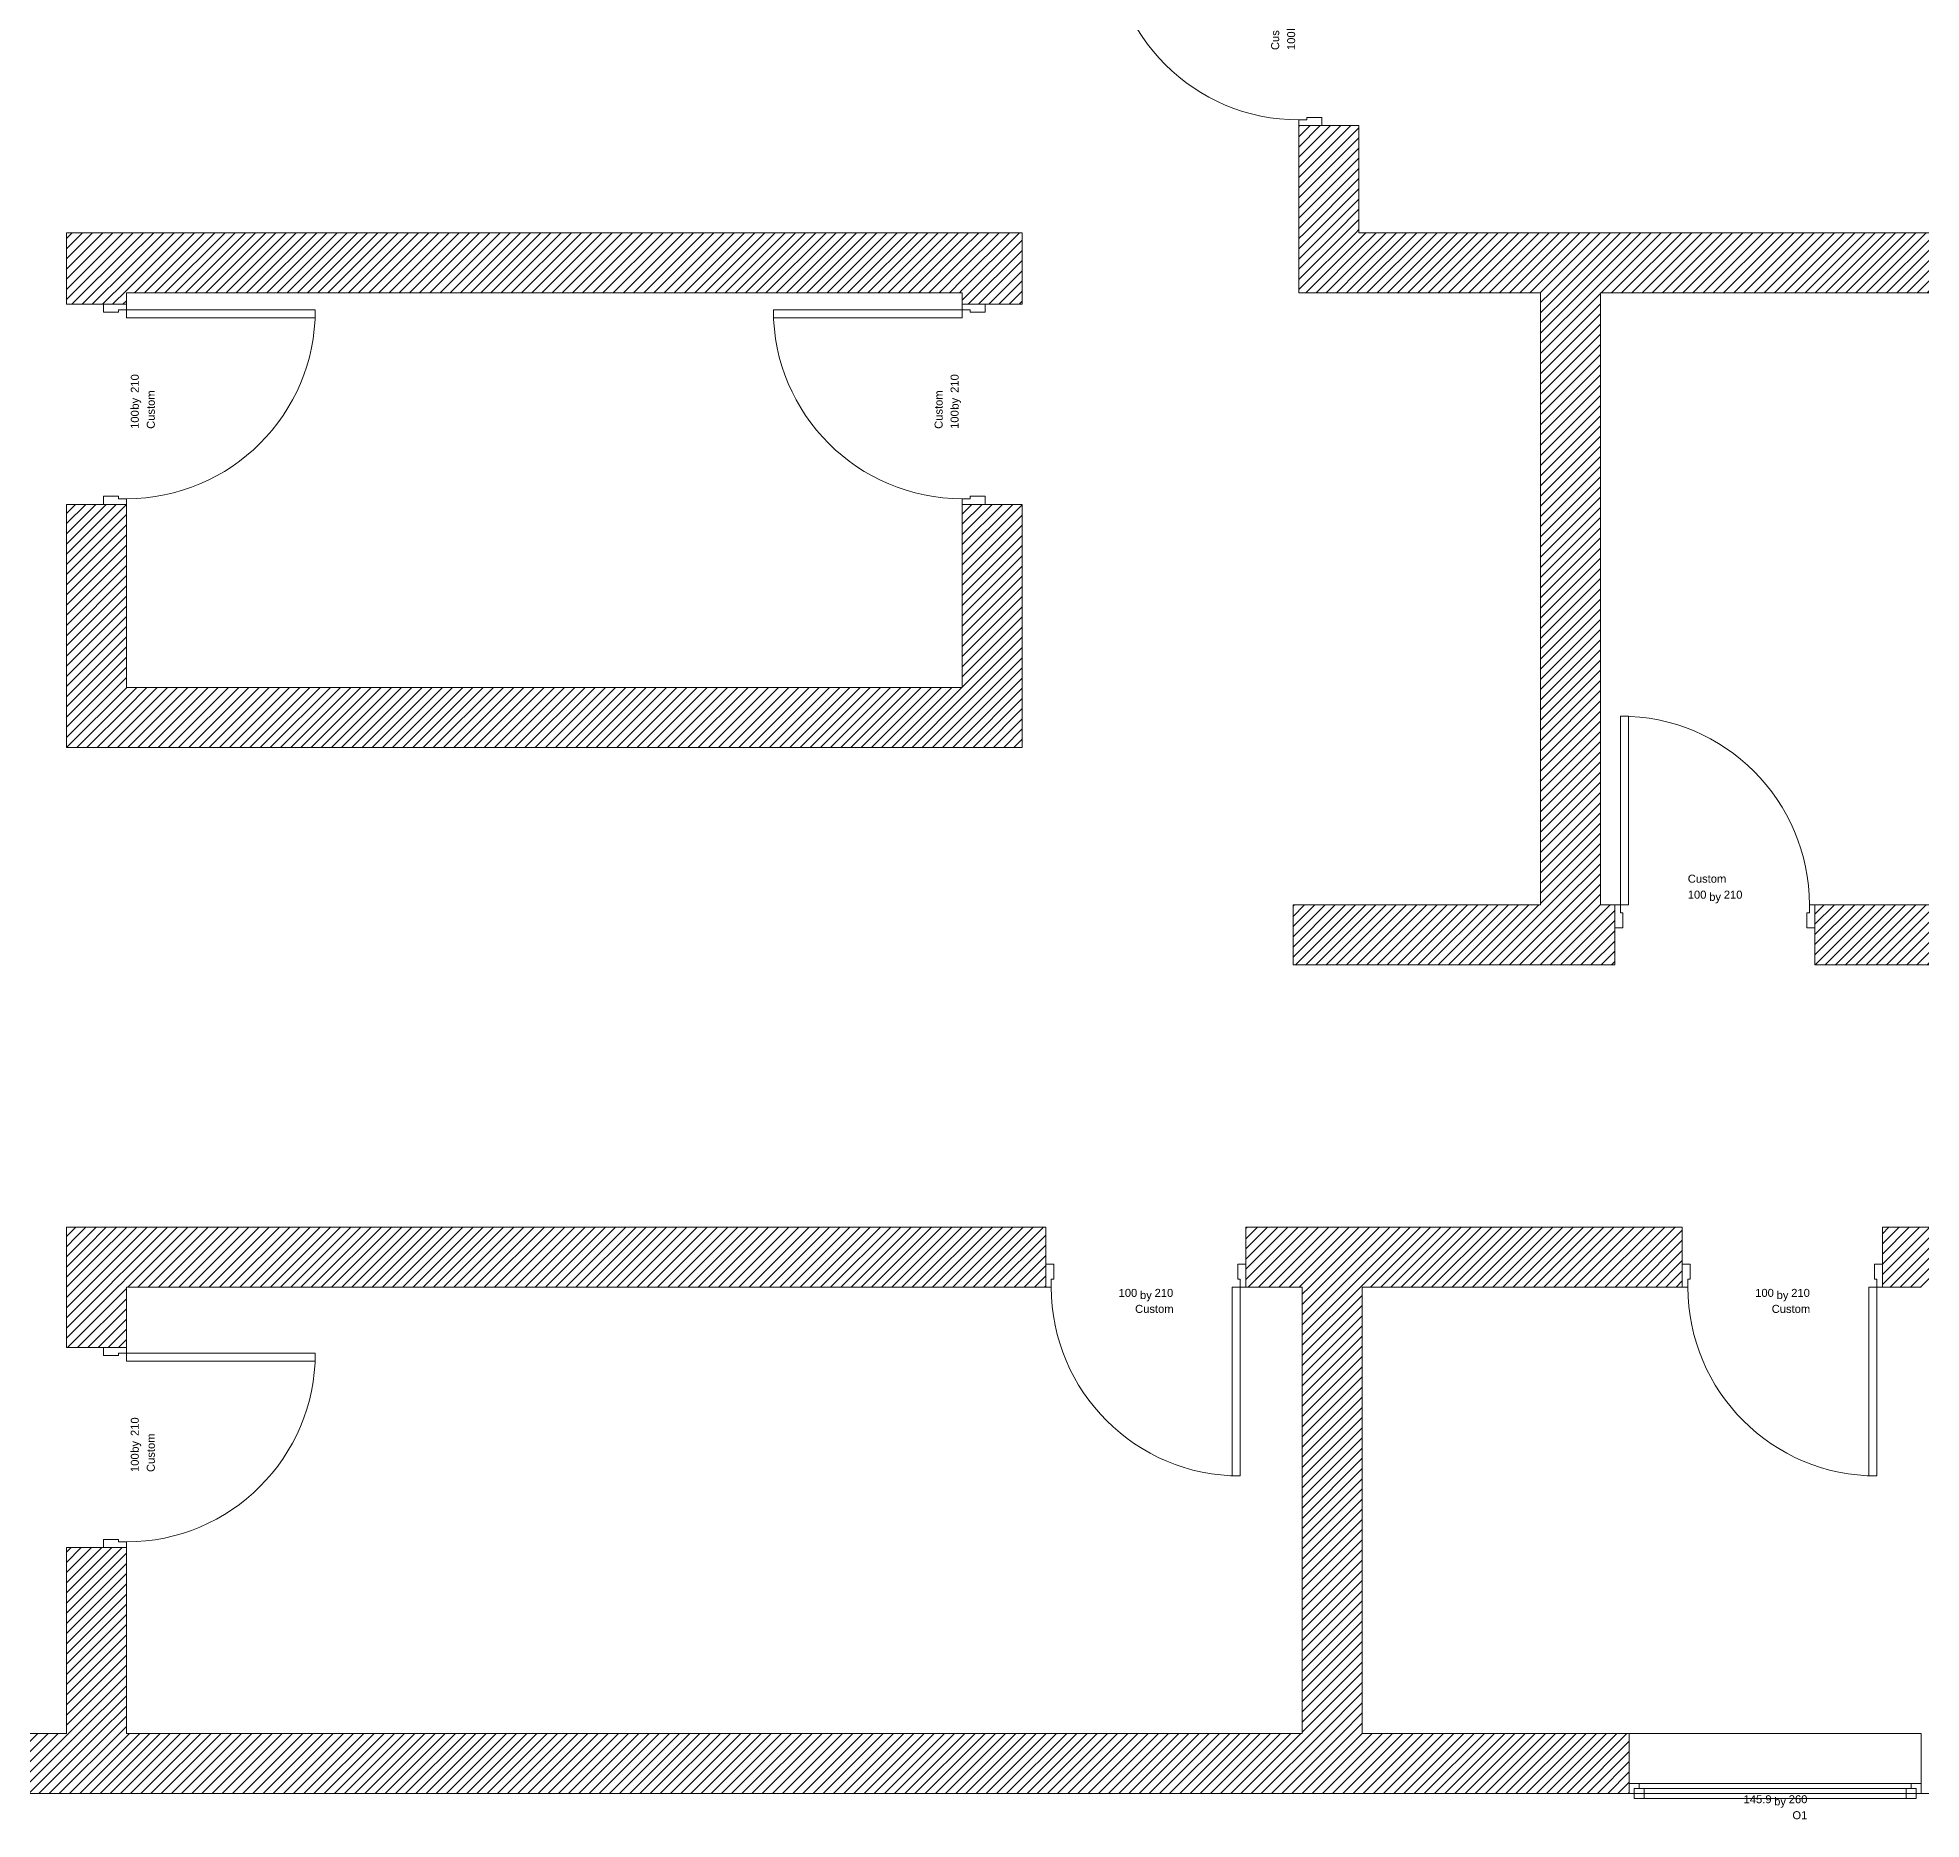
# Model space of a CAD drawing. Header units: millimetres. Extents: x -22335 to 45019, y -6963 to 26064.
# Drawn here: x 28849 to 38263, y -6963 to 1944 of the extents above; entities that cross this region are included whole.
import ezdxf
from ezdxf.enums import TextEntityAlignment as Align

# ---------------------------------------------------------------- set-up
doc = ezdxf.new("R2010")
doc.units = ezdxf.units.MM
doc.header["$MEASUREMENT"] = 0
for name, color, linetype in [('A_KONS_plosce', 7, 'Continuous'), ('A_KONS_zid zunanji', 7, 'Continuous'), ('Archicad Door Markers', 7, 'Continuous'), ('Archicad Doors', 7, 'Continuous'), ('Archicad Window Markers', 7, 'Continuous'), ('Archicad Windows', 7, 'Continuous')]:
    doc.layers.add(name, color=color, linetype=linetype)
for name, color, linetype, lineweight, true_color in [('A_KONS_plosce_Pen_No__89', 7, 'Continuous', 0, 0x71cebe), ('Archicad Doors_Pen_No__23', 7, 'Continuous', 20, 0xff6600), ('Archicad Doors_Pen_No__3', 7, 'Continuous', 13, 0xff6600), ('Archicad Windows_Pen_No__23', 7, 'Continuous', 20, 0xff6600), ('Archicad Windows_Pen_No__3', 7, 'Continuous', 13, 0xff6600)]:
    doc.layers.add(name, color=color, linetype=linetype, lineweight=lineweight, true_color=true_color)
for name, color, linetype, lineweight in [('A_KONS_zid zunanji_Pen_No__27', 7, 'Continuous', 20), ('Archicad Door Markers_Pen_No__7', 7, 'Continuous', 13), ('Archicad Doors_Pen_No__27', 7, 'Continuous', 20), ('Archicad Window Markers_Pen_No__7', 7, 'Continuous', 13), ('Archicad Windows_Pen_No__27', 7, 'Continuous', 20)]:
    doc.layers.add(name, color=color, linetype=linetype, lineweight=lineweight)
doc.styles.add('GENERATED_STYLE_1', font='arial.ttf')
pattern_1 = [(45, (0, 0), (-25.455843, 25.455843), [])]

# ---------------------------------------------------------------- blocks, each defined once
blk = doc.blocks.new('Slab_1', base_point=(-22196, -4111.9))
at = {"layer": 'A_KONS_plosce_Pen_No__89', "color": 123, "linetype": 'Continuous', "lineweight": 0, "true_color": 0x71cebe, "flags": 128}
blk.add_lwpolyline([(-22196, -4111.9), (-12447.1, -4111.9), (-12447.1, -183.9), (-3773.2, -183.9), (-3773.2, -4111.9), (6716, -4111.9), (6716, -1725.3), (9171.5, -1725.3), (9171.5, -6834), (44876.8, -6834), (44876.8, 969), (43547, 969), (43547, 11646.7), (44576.8, 11646.7), (44576.8, 25911.9), (-22196, 25911.9)], close=True, dxfattribs=at)
blk = doc.blocks.new('Window 27_8')
at = {"layer": 'Archicad Windows_Pen_No__23', "color": 30, "linetype": 'Continuous', "lineweight": 20, "true_color": 0xff6600}
for p, q in [((-729.7, 0), (-704.7, 0)), ((-704.7, 25), (-654.7, 25)), ((-704.7, -25), (-704.7, 25)), ((-704.7, 0), (-704.7, -25)), ((-654.7, 25), (-654.7, -25)), ((-654.7, 25), (654.7, 25)), ((-654.7, 0), (654.7, 0)), ((654.7, -25), (654.7, 25)), ((654.7, 25), (704.7, 25)), ((704.7, 25), (704.7, -25)), ((704.7, -25), (704.7, 0)), ((704.7, 0), (729.7, 0)), ((-679.7, -50), (-729.7, -50)), ((-704.7, -25), (-679.7, -25)), ((-654.7, -25), (-704.7, -25)), ((-679.7, -25), (-679.7, -50)), ((654.7, -25), (-654.7, -25)), ((704.7, -25), (654.7, -25)), ((679.7, -50), (679.7, -25)), ((679.7, -25), (704.7, -25)), ((729.7, -50), (679.7, -50))]:
    blk.add_line(p, q, dxfattribs=at)
at = {"layer": 'Archicad Windows_Pen_No__27', "color": 7, "linetype": 'Continuous', "lineweight": 20}
for p, q in [((-729.7, 0), (-729.7, -50)), ((-729.7, 0), (-729.7, -50)), ((729.7, 0), (729.7, -50)), ((729.7, 0), (729.7, -50)), ((-729.7, -50), (-729.7, -300)), ((729.7, -50), (729.7, -300))]:
    blk.add_line(p, q, dxfattribs=at)
at = {"layer": 'Archicad Windows_Pen_No__3', "color": 30, "linetype": 'Continuous', "lineweight": 13, "true_color": 0xff6600}
for p, q in [((-729.7, 0), (729.7, 0)), ((-654.7, 25), (654.7, 25)), ((679.7, -50), (-679.7, -50)), ((-729.7, -300), (729.7, -300))]:
    blk.add_line(p, q, dxfattribs=at)
blk = doc.blocks.new('Basic Window-Door-Skylight Marker')
at = {"layer": 'Archicad Window Markers_Pen_No__7', "color": 7, "lineweight": 13, "style": 'GENERATED_STYLE_1'}
for tag, p in [('AC_WIDO_ID', (-158.6, 99.3)), ('AC_WIDO_A_SIZE', (-158.6, 19.3)), ('GS_Separator', (-21.3, 8.5)), ('AC_WIDO_B_SIZE', (67.1, 19.3))]:
    blk.add_attdef(tag, text='', height=40, dxfattribs=at).set_placement(p, align=Align.BOTTOM_LEFT)
blk = doc.blocks.new('Wall_24', base_point=(44876.8, -6834))
at = {"layer": 'A_KONS_zid zunanji', "linetype": 'Continuous', "lineweight": 0, "true_color": 0x000000}
h = blk.add_hatch(dxfattribs=at)
h.set_pattern_fill('Navadna_NF_Opeka', color=18, style=0, pattern_type=2)
h.set_pattern_definition(pattern_1)
h.paths.add_polyline_path([(26104.3, -6534), (26104.3, -6834), (36803.7, -6834), (36803.7, -6534)])
at = {"layer": 'A_KONS_zid zunanji_Pen_No__27', "color": 7, "linetype": 'Continuous', "lineweight": 20}
for p, q in [((36803.7, -6784), (36803.7, -6534)), ((36803.7, -6834), (36803.7, -6784))]:
    blk.add_line(p, q, dxfattribs=at)
at = {"layer": 'A_KONS_zid zunanji_Pen_No__27', "color": 7, "linetype": 'Continuous', "lineweight": 20, "flags": 128}
for points in [[(28992.3, -6534), (26104.3, -6534)], [(35169.1, -6534), (29292.3, -6534)], [(36803.7, -6534), (35469.1, -6534)], [(26104.3, -6834), (36803.7, -6834)]]:
    blk.add_lwpolyline(points, dxfattribs=at)
at = {"layer": 'Archicad Window Markers', "color": 161, "lineweight": 13, "true_color": 0x40a5ff}
ref = blk.add_blockref('Basic Window-Door-Skylight Marker', (37533.4, -6834), dxfattribs=dict(at, rotation=180))
ref.add_attrib('GS_Separator', ' by ', dxfattribs={"layer": 'Archicad Window Markers_Pen_No__7', "color": 7, "lineweight": 13, "height": 40, "rotation": 360, "style": 'GENERATED_STYLE_1'}).set_placement((37512.1, -6905.5), align=Align.BOTTOM_LEFT)
ref.add_attrib('AC_WIDO_ID', 'O1', dxfattribs={"layer": 'Archicad Window Markers_Pen_No__7', "color": 7, "lineweight": 13, "height": 40, "rotation": 360, "style": 'GENERATED_STYLE_1'}).set_placement((37618.8, -6974.7), align=Align.BOTTOM_LEFT)
ref.add_attrib('AC_WIDO_A_SIZE', '145.9', dxfattribs={"layer": 'Archicad Window Markers_Pen_No__7', "color": 7, "lineweight": 13, "height": 40, "rotation": 360, "style": 'GENERATED_STYLE_1'}).set_placement((37374.8, -6894.7), align=Align.BOTTOM_LEFT)
ref.add_attrib('AC_WIDO_B_SIZE', '260', dxfattribs={"layer": 'Archicad Window Markers_Pen_No__7', "color": 7, "lineweight": 13, "height": 40, "rotation": 360, "style": 'GENERATED_STYLE_1'}).set_placement((37600.5, -6894.7), align=Align.BOTTOM_LEFT)
at = {"layer": 'Archicad Windows', "color": 21, "linetype": 'Continuous', "lineweight": 0, "true_color": 0xff9955, "zscale": 1000, "rotation": 180}
blk.add_blockref('Window 27_8', (37533.4, -6834), dxfattribs=at)
blk = doc.blocks.new('Door 27_2')
at = {"layer": 'Archicad Doors_Pen_No__23', "color": 30, "linetype": 'Continuous', "lineweight": 20, "true_color": 0xff6600}
for p, q in [((-472, 0), (-500, 0)), ((-500, 0), (-500, -115)), ((-472, -40), (-472, 0)), ((500, 0), (472, 0)), ((472, 0), (472, -40)), ((500, -115), (500, 0)), ((-460, -40), (-472, -40)), ((-460, -115), (-460, -40)), ((472, -40), (460, -40)), ((460, -40), (460, -115)), ((-500, -115), (-460, -115)), ((460, -115), (500, -115))]:
    blk.add_line(p, q, dxfattribs=at)
at = {"layer": 'Archicad Doors_Pen_No__27', "color": 7, "linetype": 'Continuous', "lineweight": 20}
for p, q in [((-500, 0), (-500, -115)), ((-500, 0), (-500, -115)), ((500, 0), (500, -115)), ((500, 0), (500, -115)), ((-500, -115), (-500, -300)), ((500, -115), (500, -300))]:
    blk.add_line(p, q, dxfattribs=at)
at = {"layer": 'Archicad Doors_Pen_No__3', "color": 30, "linetype": 'Continuous', "lineweight": 13, "true_color": 0xff6600}
for p, q in [((432, 0), (432, 944)), ((432, 944), (472, 944)), ((472, 944), (472, 0)), ((472, 0), (432, 0))]:
    blk.add_line(p, q, dxfattribs=at)
blk.add_arc((472, 0), 944, 90, 180, dxfattribs=at)
blk = doc.blocks.new('Wall_53', base_point=(35151.9, 669))
at = {"layer": 'A_KONS_zid zunanji', "linetype": 'Continuous', "lineweight": 0, "true_color": 0x000000}
h = blk.add_hatch(dxfattribs=at)
h.set_pattern_fill('Navadna_NF_Opeka', color=18, style=0, pattern_type=2)
h.set_pattern_definition(pattern_1)
h.paths.add_polyline_path([(35451.9, 9277.1), (35151.9, 9277.1), (35151.9, 9153.1), (35451.9, 9153.1)])
h = blk.add_hatch(dxfattribs=at)
h.set_pattern_fill('Navadna_NF_Opeka', color=18, style=0, pattern_type=2)
h.set_pattern_definition(pattern_1)
h.paths.add_polyline_path([(35151.9, 2504.9), (35451.9, 2504.9), (35451.9, 8153.1), (35151.9, 8153.1)])
h = blk.add_hatch(dxfattribs=at)
h.set_pattern_fill('Navadna_NF_Opeka', color=18, style=0, pattern_type=2)
h.set_pattern_definition(pattern_1)
h.paths.add_polyline_path([(35151.9, 1504.9), (35151.9, 969), (35451.9, 969), (35451.9, 1504.9)])
h = blk.add_hatch(dxfattribs=at)
h.set_pattern_fill('Navadna_NF_Opeka', color=18, style=0, pattern_type=2)
h.set_pattern_definition(pattern_1)
h.paths.add_polyline_path([(35451.9, 969), (35151.9, 669), (35451.9, 669)])
h = blk.add_hatch(dxfattribs=at)
h.set_pattern_fill('Navadna_NF_Opeka', color=18, style=0, pattern_type=2)
h.set_pattern_definition(pattern_1)
h.paths.add_polyline_path([(35151.9, 969), (35151.9, 669), (35451.9, 969)])
at = {"layer": 'A_KONS_zid zunanji_Pen_No__27', "color": 7, "linetype": 'Continuous', "lineweight": 20}
for p, q in [((35151.9, 9153.1), (35266.9, 9153.1)), ((35266.9, 9153.1), (35451.9, 9153.1)), ((35151.9, 8153.1), (35266.9, 8153.1)), ((35266.9, 8153.1), (35451.9, 8153.1)), ((35151.9, 2504.9), (35266.9, 2504.9)), ((35266.9, 2504.9), (35451.9, 2504.9)), ((35151.9, 1504.9), (35266.9, 1504.9)), ((35266.9, 1504.9), (35451.9, 1504.9))]:
    blk.add_line(p, q, dxfattribs=at)
at = {"layer": 'A_KONS_zid zunanji_Pen_No__27', "color": 7, "linetype": 'Continuous', "lineweight": 20, "flags": 128}
for points in [[(35151.9, 9277.1), (35151.9, 9153.1)], [(35451.9, 9153.1), (35451.9, 9277.1)], [(35151.9, 8153.1), (35151.9, 2504.9)], [(35451.9, 6371.9), (35451.9, 8153.1)], [(35451.9, 2504.9), (35451.9, 6071.9)], [(35151.9, 1504.9), (35151.9, 669)], [(35451.9, 969), (35451.9, 1504.9)], [(35151.9, 669), (35451.9, 669)]]:
    blk.add_lwpolyline(points, dxfattribs=at)
at = {"layer": 'Archicad Door Markers', "color": 161, "lineweight": 13, "true_color": 0x40a5ff}
ref = blk.add_blockref('Basic Window-Door-Skylight Marker', (35151.9, 8653.1), dxfattribs=dict(at, rotation=90))
ref.add_attrib('AC_MarkerText_1', 'Custom', dxfattribs={"layer": 'Archicad Door Markers_Pen_No__7', "color": 7, "lineweight": 13, "height": 40, "rotation": 90, "style": 'GENERATED_STYLE_1'}).set_placement((35065.6, 8530.4), align=Align.BOTTOM_LEFT)
ref.add_attrib('GS_Separator', ' by ', dxfattribs={"layer": 'Archicad Door Markers_Pen_No__7', "color": 7, "lineweight": 13, "height": 40, "rotation": 90, "style": 'GENERATED_STYLE_1'}).set_placement((35145.6, 8611.1), align=Align.BOTTOM_LEFT)
ref.add_attrib('AC_WIDO_A_SIZE', '100', dxfattribs={"layer": 'Archicad Door Markers_Pen_No__7', "color": 7, "lineweight": 13, "height": 40, "rotation": 90, "style": 'GENERATED_STYLE_1'}).set_placement((35145.6, 8530.4), align=Align.BOTTOM_LEFT)
ref.add_attrib('AC_WIDO_B_SIZE', '210', dxfattribs={"layer": 'Archicad Door Markers_Pen_No__7', "color": 7, "lineweight": 13, "height": 40, "rotation": 90, "style": 'GENERATED_STYLE_1'}).set_placement((35145.6, 8710.4), align=Align.BOTTOM_LEFT)
ref = blk.add_blockref('Basic Window-Door-Skylight Marker', (35151.9, 2004.9), dxfattribs=dict(at, rotation=90))
ref.add_attrib('AC_MarkerText_1', 'Custom', dxfattribs={"layer": 'Archicad Door Markers_Pen_No__7', "color": 7, "lineweight": 13, "height": 40, "rotation": 90, "style": 'GENERATED_STYLE_1'}).set_placement((35065.6, 1882.2), align=Align.BOTTOM_LEFT)
ref.add_attrib('GS_Separator', ' by ', dxfattribs={"layer": 'Archicad Door Markers_Pen_No__7', "color": 7, "lineweight": 13, "height": 40, "rotation": 90, "style": 'GENERATED_STYLE_1'}).set_placement((35145.6, 1962.9), align=Align.BOTTOM_LEFT)
ref.add_attrib('AC_WIDO_A_SIZE', '100', dxfattribs={"layer": 'Archicad Door Markers_Pen_No__7', "color": 7, "lineweight": 13, "height": 40, "rotation": 90, "style": 'GENERATED_STYLE_1'}).set_placement((35145.6, 1882.2), align=Align.BOTTOM_LEFT)
ref.add_attrib('AC_WIDO_B_SIZE', '210', dxfattribs={"layer": 'Archicad Door Markers_Pen_No__7', "color": 7, "lineweight": 13, "height": 40, "rotation": 90, "style": 'GENERATED_STYLE_1'}).set_placement((35145.6, 2062.2), align=Align.BOTTOM_LEFT)
at = {"layer": 'Archicad Doors', "color": 21, "linetype": 'Continuous', "lineweight": 0, "true_color": 0xff9955, "zscale": 1000, "rotation": 90}
for p in [(35151.9, 8653.1), (35151.9, 2004.9)]:
    blk.add_blockref('Door 27_2', p, dxfattribs=at)
blk = doc.blocks.new('Wall_55', base_point=(44876.8, -4002.6))
at = {"layer": 'A_KONS_zid zunanji', "linetype": 'Continuous', "lineweight": 0, "true_color": 0x000000}
h = blk.add_hatch(dxfattribs=at)
h.set_pattern_fill('Navadna_NF_Opeka', color=18, style=0, pattern_type=2)
h.set_pattern_definition(pattern_1)
h.paths.add_polyline_path([(29292.3, -4302.6), (28992.3, -4002.6), (28992.3, -4302.6)])
h = blk.add_hatch(dxfattribs=at)
h.set_pattern_fill('Navadna_NF_Opeka', color=18, style=0, pattern_type=2)
h.set_pattern_definition(pattern_1)
h.paths.add_polyline_path([(29292.3, -4002.6), (28992.3, -4002.6), (29292.3, -4302.6)])
h = blk.add_hatch(dxfattribs=at)
h.set_pattern_fill('Navadna_NF_Opeka', color=18, style=0, pattern_type=2)
h.set_pattern_definition(pattern_1)
h.paths.add_polyline_path([(29292.3, -4302.6), (33886.9, -4302.6), (33886.9, -4002.6), (29292.3, -4002.6)])
h = blk.add_hatch(dxfattribs=at)
h.set_pattern_fill('Navadna_NF_Opeka', color=18, style=0, pattern_type=2)
h.set_pattern_definition(pattern_1)
h.paths.add_polyline_path([(34886.9, -4302.6), (37068.6, -4302.6), (37068.6, -4002.6), (34886.9, -4002.6)])
h = blk.add_hatch(dxfattribs=at)
h.set_pattern_fill('Navadna_NF_Opeka', color=18, style=0, pattern_type=2)
h.set_pattern_definition(pattern_1)
h.paths.add_polyline_path([(38068.6, -4302.6), (39425.4, -4302.6), (39425.4, -4002.6), (38068.6, -4002.6)])
at = {"layer": 'A_KONS_zid zunanji_Pen_No__27', "color": 7, "linetype": 'Continuous', "lineweight": 20}
for p, q in [((33886.9, -4187.6), (33886.9, -4002.6)), ((34886.9, -4187.6), (34886.9, -4002.6)), ((37068.6, -4187.6), (37068.6, -4002.6)), ((38068.6, -4187.6), (38068.6, -4002.6)), ((33886.9, -4302.6), (33886.9, -4187.6)), ((34886.9, -4302.6), (34886.9, -4187.6)), ((37068.6, -4302.6), (37068.6, -4187.6)), ((38068.6, -4302.6), (38068.6, -4187.6))]:
    blk.add_line(p, q, dxfattribs=at)
at = {"layer": 'A_KONS_zid zunanji_Pen_No__27', "color": 7, "linetype": 'Continuous', "lineweight": 20, "flags": 128}
for points in [[(28992.3, -4002.6), (28992.3, -4302.6)], [(33886.9, -4002.6), (28992.3, -4002.6)], [(37068.6, -4002.6), (34886.9, -4002.6)], [(39425.4, -4002.6), (38068.6, -4002.6)], [(29292.3, -4302.6), (33886.9, -4302.6)], [(34886.9, -4302.6), (35169.1, -4302.6)], [(35469.1, -4302.6), (37068.6, -4302.6)], [(38068.6, -4302.6), (38263.1, -4302.6)]]:
    blk.add_lwpolyline(points, dxfattribs=at)
at = {"layer": 'Archicad Door Markers', "color": 161, "lineweight": 13, "true_color": 0x40a5ff}
ref = blk.add_blockref('Basic Window-Door-Skylight Marker', (34386.9, -4302.6), dxfattribs=dict(at, rotation=180))
ref.add_attrib('AC_MarkerText_1', 'Custom', dxfattribs={"layer": 'Archicad Door Markers_Pen_No__7', "color": 7, "lineweight": 13, "height": 40, "rotation": 360, "style": 'GENERATED_STYLE_1'}).set_placement((34333.6, -4443.3), align=Align.BOTTOM_LEFT)
ref.add_attrib('GS_Separator', ' by ', dxfattribs={"layer": 'Archicad Door Markers_Pen_No__7', "color": 7, "lineweight": 13, "height": 40, "rotation": 360, "style": 'GENERATED_STYLE_1'}).set_placement((34342.7, -4374.1), align=Align.BOTTOM_LEFT)
ref.add_attrib('AC_WIDO_A_SIZE', '100', dxfattribs={"layer": 'Archicad Door Markers_Pen_No__7', "color": 7, "lineweight": 13, "height": 40, "rotation": 360, "style": 'GENERATED_STYLE_1'}).set_placement((34251.2, -4363.3), align=Align.BOTTOM_LEFT)
ref.add_attrib('AC_WIDO_B_SIZE', '210', dxfattribs={"layer": 'Archicad Door Markers_Pen_No__7', "color": 7, "lineweight": 13, "height": 40, "rotation": 360, "style": 'GENERATED_STYLE_1'}).set_placement((34431.1, -4363.3), align=Align.BOTTOM_LEFT)
ref = blk.add_blockref('Basic Window-Door-Skylight Marker', (37568.6, -4302.6), dxfattribs=dict(at, rotation=180))
ref.add_attrib('AC_MarkerText_1', 'Custom', dxfattribs={"layer": 'Archicad Door Markers_Pen_No__7', "color": 7, "lineweight": 13, "height": 40, "rotation": 360, "style": 'GENERATED_STYLE_1'}).set_placement((37515.3, -4443.3), align=Align.BOTTOM_LEFT)
ref.add_attrib('GS_Separator', ' by ', dxfattribs={"layer": 'Archicad Door Markers_Pen_No__7', "color": 7, "lineweight": 13, "height": 40, "rotation": 360, "style": 'GENERATED_STYLE_1'}).set_placement((37524.4, -4374.1), align=Align.BOTTOM_LEFT)
ref.add_attrib('AC_WIDO_A_SIZE', '100', dxfattribs={"layer": 'Archicad Door Markers_Pen_No__7', "color": 7, "lineweight": 13, "height": 40, "rotation": 360, "style": 'GENERATED_STYLE_1'}).set_placement((37432.8, -4363.3), align=Align.BOTTOM_LEFT)
ref.add_attrib('AC_WIDO_B_SIZE', '210', dxfattribs={"layer": 'Archicad Door Markers_Pen_No__7', "color": 7, "lineweight": 13, "height": 40, "rotation": 360, "style": 'GENERATED_STYLE_1'}).set_placement((37612.8, -4363.3), align=Align.BOTTOM_LEFT)
at = {"layer": 'Archicad Doors', "color": 21, "linetype": 'Continuous', "lineweight": 0, "true_color": 0xff9955, "xscale": -1, "zscale": 1000, "rotation": 180}
for p in [(34386.9, -4302.6), (37568.6, -4302.6)]:
    blk.add_blockref('Door 27_2', p, dxfattribs=at)
blk = doc.blocks.new('Wall_58', base_point=(35169.1, -6834))
at = {"layer": 'A_KONS_zid zunanji', "linetype": 'Continuous', "lineweight": 0, "true_color": 0x000000}
h = blk.add_hatch(dxfattribs=at)
h.set_pattern_fill('Navadna_NF_Opeka', color=18, style=0, pattern_type=2)
h.set_pattern_definition(pattern_1)
h.paths.add_polyline_path([(35469.1, -6534), (35469.1, -4302.6), (35169.1, -4302.6), (35169.1, -6534)])
at = {"layer": 'A_KONS_zid zunanji_Pen_No__27', "color": 7, "linetype": 'Continuous', "lineweight": 20, "flags": 128}
for points in [[(35169.1, -4302.6), (35169.1, -6534)], [(35469.1, -6534), (35469.1, -4302.6)]]:
    blk.add_lwpolyline(points, dxfattribs=at)
blk = doc.blocks.new('Wall_59', base_point=(35123.4, -2691.8))
at = {"layer": 'A_KONS_zid zunanji', "linetype": 'Continuous', "lineweight": 0, "true_color": 0x000000}
h = blk.add_hatch(dxfattribs=at)
h.set_pattern_fill('Navadna_NF_Opeka', color=18, style=0, pattern_type=2)
h.set_pattern_definition(pattern_1)
h.paths.add_polyline_path([(35123.4, -2691.8), (36731.7, -2691.8), (36731.7, -2391.8), (35123.4, -2391.8)])
h = blk.add_hatch(dxfattribs=at)
h.set_pattern_fill('Navadna_NF_Opeka', color=18, style=0, pattern_type=2)
h.set_pattern_definition(pattern_1)
h.paths.add_polyline_path([(39759.5, -2391.8), (37731.7, -2391.8), (37731.7, -2691.8), (39759.5, -2691.8)])
h = blk.add_hatch(dxfattribs=at)
h.set_pattern_fill('Navadna_NF_Opeka', color=18, style=0, pattern_type=2)
h.set_pattern_definition(pattern_1)
h.paths.add_polyline_path([(40759.5, -2391.8), (40759.5, -2691.8), (42622.2, -2691.8), (42622.2, -2391.8)])
at = {"layer": 'A_KONS_zid zunanji_Pen_No__27', "color": 7, "linetype": 'Continuous', "lineweight": 20}
for p, q in [((36731.7, -2391.8), (36731.7, -2506.8)), ((37731.7, -2391.8), (37731.7, -2506.8)), ((39759.5, -2391.8), (39759.5, -2506.8)), ((40759.5, -2391.8), (40759.5, -2506.8)), ((36731.7, -2506.8), (36731.7, -2691.8)), ((37731.7, -2506.8), (37731.7, -2691.8)), ((39759.5, -2506.8), (39759.5, -2691.8)), ((40759.5, -2506.8), (40759.5, -2691.8))]:
    blk.add_line(p, q, dxfattribs=at)
at = {"layer": 'A_KONS_zid zunanji_Pen_No__27', "color": 7, "linetype": 'Continuous', "lineweight": 20, "flags": 128}
for points in [[(36359.6, -2391.8), (35123.4, -2391.8)], [(35123.4, -2391.8), (35123.4, -2691.8)], [(36731.7, -2391.8), (36659.6, -2391.8)], [(38600.1, -2391.8), (37731.7, -2391.8)], [(39759.5, -2391.8), (38900.1, -2391.8)], [(40814, -2391.8), (40759.5, -2391.8)], [(42622.2, -2391.8), (41114, -2391.8)], [(35123.4, -2691.8), (36731.7, -2691.8)], [(37731.7, -2691.8), (39759.5, -2691.8)], [(40759.5, -2691.8), (42622.2, -2691.8)]]:
    blk.add_lwpolyline(points, dxfattribs=at)
at = {"layer": 'Archicad Door Markers', "color": 161, "lineweight": 13, "true_color": 0x40a5ff}
ref = blk.add_blockref('Basic Window-Door-Skylight Marker', (37231.7, -2391.8), dxfattribs=at)
ref.add_attrib('AC_MarkerText_1', 'Custom', dxfattribs={"layer": 'Archicad Door Markers_Pen_No__7', "color": 7, "lineweight": 13, "height": 40, "style": 'GENERATED_STYLE_1'}).set_placement((37095.9, -2292.5), align=Align.BOTTOM_LEFT)
ref.add_attrib('GS_Separator', ' by ', dxfattribs={"layer": 'Archicad Door Markers_Pen_No__7', "color": 7, "lineweight": 13, "height": 40, "style": 'GENERATED_STYLE_1'}).set_placement((37187.5, -2383.4), align=Align.BOTTOM_LEFT)
ref.add_attrib('AC_WIDO_A_SIZE', '100', dxfattribs={"layer": 'Archicad Door Markers_Pen_No__7', "color": 7, "lineweight": 13, "height": 40, "style": 'GENERATED_STYLE_1'}).set_placement((37095.9, -2372.5), align=Align.BOTTOM_LEFT)
ref.add_attrib('AC_WIDO_B_SIZE', '210', dxfattribs={"layer": 'Archicad Door Markers_Pen_No__7', "color": 7, "lineweight": 13, "height": 40, "style": 'GENERATED_STYLE_1'}).set_placement((37275.9, -2372.5), align=Align.BOTTOM_LEFT)
ref = blk.add_blockref('Basic Window-Door-Skylight Marker', (40259.5, -2391.8), dxfattribs=at)
ref.add_attrib('AC_MarkerText_1', 'Custom', dxfattribs={"layer": 'Archicad Door Markers_Pen_No__7', "color": 7, "lineweight": 13, "height": 40, "style": 'GENERATED_STYLE_1'}).set_placement((40123.8, -2292.5), align=Align.BOTTOM_LEFT)
ref.add_attrib('GS_Separator', ' by ', dxfattribs={"layer": 'Archicad Door Markers_Pen_No__7', "color": 7, "lineweight": 13, "height": 40, "style": 'GENERATED_STYLE_1'}).set_placement((40215.3, -2383.4), align=Align.BOTTOM_LEFT)
ref.add_attrib('AC_WIDO_A_SIZE', '100', dxfattribs={"layer": 'Archicad Door Markers_Pen_No__7', "color": 7, "lineweight": 13, "height": 40, "style": 'GENERATED_STYLE_1'}).set_placement((40123.8, -2372.5), align=Align.BOTTOM_LEFT)
ref.add_attrib('AC_WIDO_B_SIZE', '210', dxfattribs={"layer": 'Archicad Door Markers_Pen_No__7', "color": 7, "lineweight": 13, "height": 40, "style": 'GENERATED_STYLE_1'}).set_placement((40303.7, -2372.5), align=Align.BOTTOM_LEFT)
at = {"layer": 'Archicad Doors', "color": 21, "linetype": 'Continuous', "lineweight": 0, "true_color": 0xff9955, "xscale": -1, "zscale": 1000}
blk.add_blockref('Door 27_2', (37231.7, -2391.8), dxfattribs=at)
at = {"layer": 'Archicad Doors', "color": 21, "linetype": 'Continuous', "lineweight": 0, "true_color": 0xff9955, "zscale": 1000}
blk.add_blockref('Door 27_2', (40259.5, -2391.8), dxfattribs=at)
blk = doc.blocks.new('Wall_63', base_point=(35151.9, 669))
at = {"layer": 'A_KONS_zid zunanji', "linetype": 'Continuous', "lineweight": 0, "true_color": 0x000000}
h = blk.add_hatch(dxfattribs=at)
h.set_pattern_fill('Navadna_NF_Opeka', color=18, style=0, pattern_type=2)
h.set_pattern_definition(pattern_1)
h.paths.add_polyline_path([(35451.9, 969), (35451.9, 669), (39730.1, 669), (39730.1, 969)])
h = blk.add_hatch(dxfattribs=at)
h.set_pattern_fill('Navadna_NF_Opeka', color=18, style=0, pattern_type=2)
h.set_pattern_definition(pattern_1)
h.paths.add_polyline_path([(40730.1, 969), (40730.1, 669), (43247, 669), (43247, 969)])
at = {"layer": 'A_KONS_zid zunanji_Pen_No__27', "color": 7, "linetype": 'Continuous', "lineweight": 20}
for p, q in [((39730.1, 784), (39730.1, 969)), ((40730.1, 784), (40730.1, 969)), ((39730.1, 669), (39730.1, 784)), ((40730.1, 669), (40730.1, 784))]:
    blk.add_line(p, q, dxfattribs=at)
at = {"layer": 'A_KONS_zid zunanji_Pen_No__27', "color": 7, "linetype": 'Continuous', "lineweight": 20, "flags": 128}
for points in [[(39730.1, 969), (35451.9, 969)], [(43247, 969), (40730.1, 969)], [(35451.9, 669), (36359.6, 669)], [(36659.6, 669), (38600.1, 669)], [(38900.1, 669), (39730.1, 669)], [(40730.1, 669), (40814, 669)], [(41114, 669), (43247, 669)]]:
    blk.add_lwpolyline(points, dxfattribs=at)
at = {"layer": 'Archicad Door Markers', "color": 161, "lineweight": 13, "true_color": 0x40a5ff}
ref = blk.add_blockref('Basic Window-Door-Skylight Marker', (40230.1, 969), dxfattribs=at)
ref.add_attrib('AC_MarkerText_1', 'Custom', dxfattribs={"layer": 'Archicad Door Markers_Pen_No__7', "color": 7, "lineweight": 13, "height": 40, "style": 'GENERATED_STYLE_1'}).set_placement((40094.4, 528.3), align=Align.BOTTOM_LEFT)
ref.add_attrib('GS_Separator', ' by ', dxfattribs={"layer": 'Archicad Door Markers_Pen_No__7', "color": 7, "lineweight": 13, "height": 40, "style": 'GENERATED_STYLE_1'}).set_placement((40185.9, 597.5), align=Align.BOTTOM_LEFT)
ref.add_attrib('AC_WIDO_A_SIZE', '100', dxfattribs={"layer": 'Archicad Door Markers_Pen_No__7', "color": 7, "lineweight": 13, "height": 40, "style": 'GENERATED_STYLE_1'}).set_placement((40094.4, 608.3), align=Align.BOTTOM_LEFT)
ref.add_attrib('AC_WIDO_B_SIZE', '210', dxfattribs={"layer": 'Archicad Door Markers_Pen_No__7', "color": 7, "lineweight": 13, "height": 40, "style": 'GENERATED_STYLE_1'}).set_placement((40274.3, 608.3), align=Align.BOTTOM_LEFT)
at = {"layer": 'Archicad Doors', "color": 21, "linetype": 'Continuous', "lineweight": 0, "true_color": 0xff9955, "xscale": -1, "zscale": 1000, "rotation": 180}
blk.add_blockref('Door 27_2', (40230.1, 669), dxfattribs=at)
blk = doc.blocks.new('Wall_66', base_point=(36659.6, -2691.8))
at = {"layer": 'A_KONS_zid zunanji', "linetype": 'Continuous', "lineweight": 0, "true_color": 0x000000}
h = blk.add_hatch(dxfattribs=at)
h.set_pattern_fill('Navadna_NF_Opeka', color=18, style=0, pattern_type=2)
h.set_pattern_definition(pattern_1)
h.paths.add_polyline_path([(36659.6, -2391.8), (36659.6, 669), (36359.6, 669), (36359.6, -2391.8)])
at = {"layer": 'A_KONS_zid zunanji_Pen_No__27', "color": 7, "linetype": 'Continuous', "lineweight": 20, "flags": 128}
for points in [[(36359.6, 669), (36359.6, -2391.8)], [(36659.6, -2391.8), (36659.6, 669)]]:
    blk.add_lwpolyline(points, dxfattribs=at)
blk = doc.blocks.new('Wall_67', base_point=(28992.3, -6834))
at = {"layer": 'A_KONS_zid zunanji', "linetype": 'Continuous', "lineweight": 0, "true_color": 0x000000}
h = blk.add_hatch(dxfattribs=at)
h.set_pattern_fill('Navadna_NF_Opeka', color=18, style=0, pattern_type=2)
h.set_pattern_definition(pattern_1)
h.paths.add_polyline_path([(28992.3, -4302.6), (28992.3, -4604), (29292.3, -4604), (29292.3, -4302.6)])
h = blk.add_hatch(dxfattribs=at)
h.set_pattern_fill('Navadna_NF_Opeka', color=18, style=0, pattern_type=2)
h.set_pattern_definition(pattern_1)
h.paths.add_polyline_path([(28992.3, -6534), (29292.3, -6534), (29292.3, -5604), (28992.3, -5604)])
at = {"layer": 'A_KONS_zid zunanji_Pen_No__27', "color": 7, "linetype": 'Continuous', "lineweight": 20}
for p, q in [((29177.3, -4604), (28992.3, -4604)), ((29292.3, -4604), (29177.3, -4604)), ((29177.3, -5604), (28992.3, -5604)), ((29292.3, -5604), (29177.3, -5604))]:
    blk.add_line(p, q, dxfattribs=at)
at = {"layer": 'A_KONS_zid zunanji_Pen_No__27', "color": 7, "linetype": 'Continuous', "lineweight": 20, "flags": 128}
for points in [[(28992.3, -4302.6), (28992.3, -4604)], [(29292.3, -4604), (29292.3, -4302.6)], [(28992.3, -5604), (28992.3, -6534)], [(29292.3, -6534), (29292.3, -5604)]]:
    blk.add_lwpolyline(points, dxfattribs=at)
at = {"layer": 'Archicad Door Markers', "color": 161, "lineweight": 13, "true_color": 0x40a5ff}
ref = blk.add_blockref('Basic Window-Door-Skylight Marker', (28992.3, -5104), dxfattribs=dict(at, rotation=90))
ref.add_attrib('AC_MarkerText_1', 'Custom', dxfattribs={"layer": 'Archicad Door Markers_Pen_No__7', "color": 7, "lineweight": 13, "height": 40, "rotation": 90, "style": 'GENERATED_STYLE_1'}).set_placement((29446.1, -5226.7), align=Align.BOTTOM_LEFT)
ref.add_attrib('GS_Separator', ' by ', dxfattribs={"layer": 'Archicad Door Markers_Pen_No__7', "color": 7, "lineweight": 13, "height": 40, "rotation": 90, "style": 'GENERATED_STYLE_1'}).set_placement((29366.1, -5146.1), align=Align.BOTTOM_LEFT)
ref.add_attrib('AC_WIDO_A_SIZE', '100', dxfattribs={"layer": 'Archicad Door Markers_Pen_No__7', "color": 7, "lineweight": 13, "height": 40, "rotation": 90, "style": 'GENERATED_STYLE_1'}).set_placement((29366.1, -5226.7), align=Align.BOTTOM_LEFT)
ref.add_attrib('AC_WIDO_B_SIZE', '210', dxfattribs={"layer": 'Archicad Door Markers_Pen_No__7', "color": 7, "lineweight": 13, "height": 40, "rotation": 90, "style": 'GENERATED_STYLE_1'}).set_placement((29366.1, -5046.8), align=Align.BOTTOM_LEFT)
at = {"layer": 'Archicad Doors', "color": 21, "linetype": 'Continuous', "lineweight": 0, "true_color": 0xff9955, "xscale": -1, "zscale": 1000, "rotation": 270}
blk.add_blockref('Door 27_2', (29292.3, -5104), dxfattribs=at)
blk = doc.blocks.new('Wall_68', base_point=(33769.8, -1304.6))
at = {"layer": 'A_KONS_zid zunanji', "linetype": 'Continuous', "lineweight": 0, "true_color": 0x000000}
h = blk.add_hatch(dxfattribs=at)
h.set_pattern_fill('Navadna_NF_Opeka', color=18, style=0, pattern_type=2)
h.set_pattern_definition(pattern_1)
h.paths.add_polyline_path([(33469.8, -1304.6), (29292.3, -1304.6), (29292.3, -1604.6), (33469.8, -1604.6)])
at = {"layer": 'A_KONS_zid zunanji_Pen_No__27', "color": 7, "linetype": 'Continuous', "lineweight": 20, "flags": 128}
for points in [[(33469.8, -1304.6), (29292.3, -1304.6)], [(29292.3, -1604.6), (33469.8, -1604.6)]]:
    blk.add_lwpolyline(points, dxfattribs=at)
blk = doc.blocks.new('Wall_69', base_point=(28992.3, 669))
at = {"layer": 'A_KONS_zid zunanji', "linetype": 'Continuous', "lineweight": 0, "true_color": 0x000000}
h = blk.add_hatch(dxfattribs=at)
h.set_pattern_fill('Navadna_NF_Opeka', color=18, style=0, pattern_type=2)
h.set_pattern_definition(pattern_1)
h.paths.add_polyline_path([(29292.3, 669), (33469.8, 669), (33469.8, 969), (29292.3, 969)])
at = {"layer": 'A_KONS_zid zunanji_Pen_No__27', "color": 7, "linetype": 'Continuous', "lineweight": 20, "flags": 128}
for points in [[(33469.8, 969), (29292.3, 969)], [(29292.3, 669), (33469.8, 669)]]:
    blk.add_lwpolyline(points, dxfattribs=at)
blk = doc.blocks.new('Wall_70', base_point=(28992.3, -1604.6))
at = {"layer": 'A_KONS_zid zunanji', "linetype": 'Continuous', "lineweight": 0, "true_color": 0x000000}
h = blk.add_hatch(dxfattribs=at)
h.set_pattern_fill('Navadna_NF_Opeka', color=18, style=0, pattern_type=2)
h.set_pattern_definition(pattern_1)
h.paths.add_polyline_path([(29292.3, 969), (28992.3, 969), (28992.3, 611), (29292.3, 611)])
h = blk.add_hatch(dxfattribs=at)
h.set_pattern_fill('Navadna_NF_Opeka', color=18, style=0, pattern_type=2)
h.set_pattern_definition(pattern_1)
h.paths.add_polyline_path([(29292.3, -389), (28992.3, -389), (28992.3, -1604.6), (29292.3, -1604.6)])
at = {"layer": 'A_KONS_zid zunanji_Pen_No__27', "color": 7, "linetype": 'Continuous', "lineweight": 20}
for p, q in [((29177.3, 611), (28992.3, 611)), ((29292.3, 611), (29177.3, 611)), ((29177.3, -389), (28992.3, -389)), ((29292.3, -389), (29177.3, -389))]:
    blk.add_line(p, q, dxfattribs=at)
at = {"layer": 'A_KONS_zid zunanji_Pen_No__27', "color": 7, "linetype": 'Continuous', "lineweight": 20, "flags": 128}
for points in [[(29292.3, 969), (28992.3, 969)], [(28992.3, 969), (28992.3, 611)], [(29292.3, 611), (29292.3, 669)], [(28992.3, -389), (28992.3, -1604.6)], [(29292.3, -1304.6), (29292.3, -389)], [(28992.3, -1604.6), (29292.3, -1604.6)]]:
    blk.add_lwpolyline(points, dxfattribs=at)
at = {"layer": 'Archicad Door Markers', "color": 161, "lineweight": 13, "true_color": 0x40a5ff}
ref = blk.add_blockref('Basic Window-Door-Skylight Marker', (28992.3, 111), dxfattribs=dict(at, rotation=90))
ref.add_attrib('AC_MarkerText_1', 'Custom', dxfattribs={"layer": 'Archicad Door Markers_Pen_No__7', "color": 7, "lineweight": 13, "height": 40, "rotation": 90, "style": 'GENERATED_STYLE_1'}).set_placement((29446.1, -11.7), align=Align.BOTTOM_LEFT)
ref.add_attrib('GS_Separator', ' by ', dxfattribs={"layer": 'Archicad Door Markers_Pen_No__7', "color": 7, "lineweight": 13, "height": 40, "rotation": 90, "style": 'GENERATED_STYLE_1'}).set_placement((29366.1, 69), align=Align.BOTTOM_LEFT)
ref.add_attrib('AC_WIDO_A_SIZE', '100', dxfattribs={"layer": 'Archicad Door Markers_Pen_No__7', "color": 7, "lineweight": 13, "height": 40, "rotation": 90, "style": 'GENERATED_STYLE_1'}).set_placement((29366.1, -11.7), align=Align.BOTTOM_LEFT)
ref.add_attrib('AC_WIDO_B_SIZE', '210', dxfattribs={"layer": 'Archicad Door Markers_Pen_No__7', "color": 7, "lineweight": 13, "height": 40, "rotation": 90, "style": 'GENERATED_STYLE_1'}).set_placement((29366.1, 168.3), align=Align.BOTTOM_LEFT)
at = {"layer": 'Archicad Doors', "color": 21, "linetype": 'Continuous', "lineweight": 0, "true_color": 0xff9955, "xscale": -1, "zscale": 1000, "rotation": 270}
blk.add_blockref('Door 27_2', (29292.3, 111), dxfattribs=at)
blk = doc.blocks.new('Wall_71', base_point=(33769.8, -1604.6))
at = {"layer": 'A_KONS_zid zunanji', "linetype": 'Continuous', "lineweight": 0, "true_color": 0x000000}
h = blk.add_hatch(dxfattribs=at)
h.set_pattern_fill('Navadna_NF_Opeka', color=18, style=0, pattern_type=2)
h.set_pattern_definition(pattern_1)
h.paths.add_polyline_path([(33769.8, 969), (33469.8, 969), (33469.8, 611), (33769.8, 611)])
h = blk.add_hatch(dxfattribs=at)
h.set_pattern_fill('Navadna_NF_Opeka', color=18, style=0, pattern_type=2)
h.set_pattern_definition(pattern_1)
h.paths.add_polyline_path([(33469.8, -389), (33469.8, -1604.6), (33769.8, -1604.6), (33769.8, -389)])
at = {"layer": 'A_KONS_zid zunanji_Pen_No__27', "color": 7, "linetype": 'Continuous', "lineweight": 20}
for p, q in [((33469.8, 611), (33584.8, 611)), ((33584.8, 611), (33769.8, 611)), ((33469.8, -389), (33584.8, -389)), ((33584.8, -389), (33769.8, -389))]:
    blk.add_line(p, q, dxfattribs=at)
at = {"layer": 'A_KONS_zid zunanji_Pen_No__27', "color": 7, "linetype": 'Continuous', "lineweight": 20, "flags": 128}
for points in [[(33769.8, 969), (33469.8, 969)], [(33769.8, 611), (33769.8, 969)], [(33469.8, 669), (33469.8, 611)], [(33469.8, -389), (33469.8, -1304.6)], [(33769.8, -1604.6), (33769.8, -389)], [(33469.8, -1604.6), (33769.8, -1604.6)]]:
    blk.add_lwpolyline(points, dxfattribs=at)
at = {"layer": 'Archicad Door Markers', "color": 161, "lineweight": 13, "true_color": 0x40a5ff}
ref = blk.add_blockref('Basic Window-Door-Skylight Marker', (33469.8, 111), dxfattribs=dict(at, rotation=90))
ref.add_attrib('AC_MarkerText_1', 'Custom', dxfattribs={"layer": 'Archicad Door Markers_Pen_No__7', "color": 7, "lineweight": 13, "height": 40, "rotation": 90, "style": 'GENERATED_STYLE_1'}).set_placement((33383.5, -11.7), align=Align.BOTTOM_LEFT)
ref.add_attrib('GS_Separator', ' by ', dxfattribs={"layer": 'Archicad Door Markers_Pen_No__7', "color": 7, "lineweight": 13, "height": 40, "rotation": 90, "style": 'GENERATED_STYLE_1'}).set_placement((33463.5, 69), align=Align.BOTTOM_LEFT)
ref.add_attrib('AC_WIDO_A_SIZE', '100', dxfattribs={"layer": 'Archicad Door Markers_Pen_No__7', "color": 7, "lineweight": 13, "height": 40, "rotation": 90, "style": 'GENERATED_STYLE_1'}).set_placement((33463.5, -11.7), align=Align.BOTTOM_LEFT)
ref.add_attrib('AC_WIDO_B_SIZE', '210', dxfattribs={"layer": 'Archicad Door Markers_Pen_No__7', "color": 7, "lineweight": 13, "height": 40, "rotation": 90, "style": 'GENERATED_STYLE_1'}).set_placement((33463.5, 168.3), align=Align.BOTTOM_LEFT)
at = {"layer": 'Archicad Doors', "color": 21, "linetype": 'Continuous', "lineweight": 0, "true_color": 0xff9955, "zscale": 1000, "rotation": 90}
blk.add_blockref('Door 27_2', (33469.8, 111), dxfattribs=at)

msp = doc.modelspace()

# ---------------------------------------------------------------- block references
at = {"layer": 'A_KONS_plosce', "color": 123, "linetype": 'Continuous', "lineweight": 0, "true_color": 0x71cebe}
msp.add_blockref('Slab_1', (-22196, -4111.9), dxfattribs=at)
at = {"layer": 'A_KONS_zid zunanji', "color": 7, "lineweight": 20}
for name, p in [('Wall_53', (35151.9, 669)), ('Wall_70', (28992.3, -1604.6)), ('Wall_69', (28992.3, 669)), ('Wall_71', (33769.8, -1604.6)), ('Wall_63', (35151.9, 669)), ('Wall_66', (36659.6, -2691.8)), ('Wall_68', (33769.8, -1304.6)), ('Wall_59', (35123.4, -2691.8)), ('Wall_55', (44876.8, -4002.6)), ('Wall_67', (28992.3, -6834)), ('Wall_58', (35169.1, -6834)), ('Wall_24', (44876.8, -6834))]:
    msp.add_blockref(name, p, dxfattribs=at)

doc.saveas('drawing.dxf')
